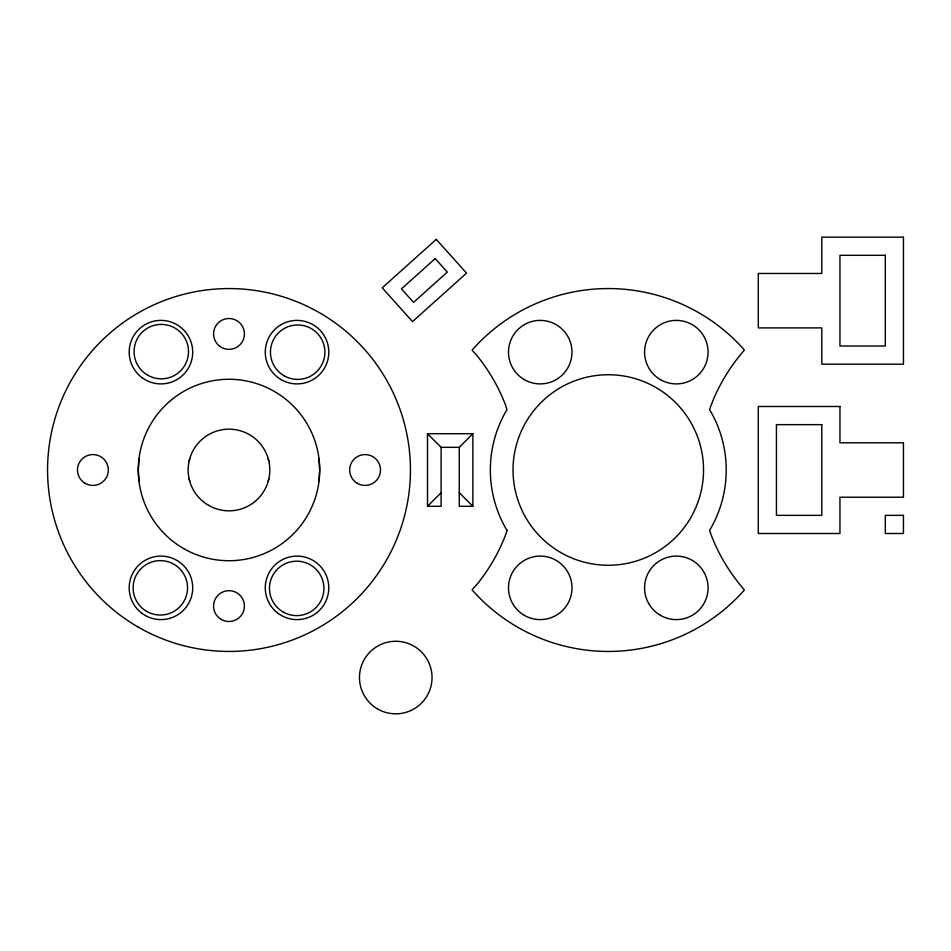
<?xml version="1.0" encoding="UTF-8"?>
<svg xmlns="http://www.w3.org/2000/svg" width="951" height="951" viewBox="0 0 951 951"><rect width="100%" height="100%" fill="white"/><g stroke="black" fill="none" stroke-linecap="round" stroke-linejoin="round"><path stroke-width="1.43" d="M139.06 458.667L138.275 470.008L139.06 481.349M318.93 481.349L319.714 470.008L318.93 458.667M189.059 461.52L189.831 458.667M268.17 481.349L268.931 478.496M459.262 447.327L472.873 433.715L472.873 506.289L459.262 506.289L459.262 447.327L441.121 447.327L427.51 433.715L472.873 433.715M441.121 447.327L441.121 506.289L427.51 506.289L441.121 492.689M459.262 492.689L472.873 506.289M268.17 458.667L268.931 461.52M189.059 478.496L189.831 481.349M427.51 433.715L427.51 506.289M507.049 530.361L505.754 534.403A181.451 181.451 0 0 1 477.545 583.664L472.1 589.763L473.443 591.415A181.451 181.451 0 0 0 743.123 591.415L744.371 589.882C729.167 572.443 717.078 552.246 709.529 530.349L710.421 528.97A117.936 117.936 0 0 0 710.421 411.034L709.529 409.655C717.078 387.758 729.167 367.561 744.371 350.123L743.123 348.589A181.451 181.451 0 0 0 473.443 348.589L472.112 350.241L476.701 355.294A181.451 181.451 0 0 1 505.266 404.353L507.026 409.679L506.146 411.034A117.936 117.936 0 0 0 506.146 528.97L507.049 530.361M436.247 239.367L382.219 287.832L412.52 321.593L466.537 273.127L436.247 239.367M435.201 258.577L401.441 288.878L413.554 302.382L447.315 272.081L435.201 258.577M903.45 237.168L821.795 237.168L821.795 273.46L758.292 273.46L758.292 327.893L821.795 327.893L821.795 364.174L903.45 364.174L903.45 237.168M885.31 255.308L839.947 255.308L839.947 346.033L885.31 346.033L885.31 255.308M839.947 406.493L758.292 406.493L758.292 533.511L839.947 533.511L839.947 497.218L903.45 497.218L903.45 442.786L839.947 442.786L839.947 406.493M821.795 424.645L776.432 424.645L776.432 515.359L821.795 515.359L821.795 424.645M903.45 515.359L885.31 515.359L885.31 533.511L903.45 533.511L903.45 515.359M283.089 611.968A27.222 27.222 0 0 0 323.911 588.396A27.222 27.222 0 0 0 283.089 564.823A27.222 27.222 0 0 0 283.089 611.968M284.064 375.752A27.222 27.222 0 0 0 324.897 352.179A27.222 27.222 0 0 0 284.064 328.606A27.222 27.222 0 0 0 284.064 375.752M147.69 375.181A27.222 27.222 0 0 0 188.512 351.608A27.222 27.222 0 0 0 147.69 328.036A27.222 27.222 0 0 0 147.69 375.181M377.606 708.97A36.293 36.293 0 0 0 432.039 677.54A36.293 36.293 0 0 0 377.606 646.121A36.293 36.293 0 0 0 377.606 708.97M278.37 613.55A31.752 31.752 0 0 0 328.618 591.177A31.752 31.752 0 0 0 284.123 558.843A31.752 31.752 0 0 0 278.37 613.55M138.275 627.137A181.451 181.451 0 0 0 410.44 470.008A181.451 181.451 0 0 0 138.275 312.867A181.451 181.451 0 0 0 138.275 627.137M142.293 377.844A31.752 31.752 0 0 0 192.53 355.472A31.752 31.752 0 0 0 148.035 323.138A31.752 31.752 0 0 0 142.293 377.844M183.638 548.572A90.725 90.725 0 0 0 319.714 470.008A90.725 90.725 0 0 0 183.638 391.432A90.725 90.725 0 0 0 183.638 548.572M85.198 483.358A15.418 15.418 0 0 0 108.331 470.008A15.418 15.418 0 0 0 85.198 456.646A15.418 15.418 0 0 0 85.198 483.358M221.286 619.446A15.418 15.418 0 0 0 244.419 606.084A15.418 15.418 0 0 0 221.286 592.735A15.418 15.418 0 0 0 221.286 619.446M357.374 483.358A15.418 15.418 0 0 0 380.507 470.008A15.418 15.418 0 0 0 357.374 456.646A15.418 15.418 0 0 0 357.374 483.358M142.293 613.55A31.752 31.752 0 0 0 192.53 591.177A31.752 31.752 0 0 0 148.035 558.843A31.752 31.752 0 0 0 142.293 613.55M208.578 505.361A40.822 40.822 0 0 0 269.822 470.008A40.822 40.822 0 0 0 208.578 434.643A40.822 40.822 0 0 0 208.578 505.361M281.163 379.651A31.752 31.752 0 0 0 328.796 352.155A31.752 31.752 0 0 0 281.163 324.648A31.752 31.752 0 0 0 281.163 379.651M219.931 346.402A15.418 15.418 0 0 0 244.336 335.537A15.418 15.418 0 0 0 222.724 319.833A15.418 15.418 0 0 0 219.931 346.402M524.37 615.356A31.752 31.752 0 0 0 571.991 587.861A31.752 31.752 0 0 0 524.37 560.353A31.752 31.752 0 0 0 524.37 615.356M660.446 379.651A31.752 31.752 0 0 0 708.079 352.155A31.752 31.752 0 0 0 660.446 324.648A31.752 31.752 0 0 0 660.446 379.651M560.65 552.495A95.255 95.255 0 0 0 703.538 470.008A95.255 95.255 0 0 0 560.65 387.509A95.255 95.255 0 0 0 560.65 552.495M660.446 615.356A31.752 31.752 0 0 0 708.079 587.861A31.752 31.752 0 0 0 660.446 560.353A31.752 31.752 0 0 0 660.446 615.356M524.37 379.651A31.752 31.752 0 0 0 571.991 352.155A31.752 31.752 0 0 0 524.37 324.648A31.752 31.752 0 0 0 524.37 379.651M146.704 611.398A27.222 27.222 0 0 0 187.537 587.825A27.222 27.222 0 0 0 146.704 564.264A27.222 27.222 0 0 0 146.704 611.398"/></g></svg>
